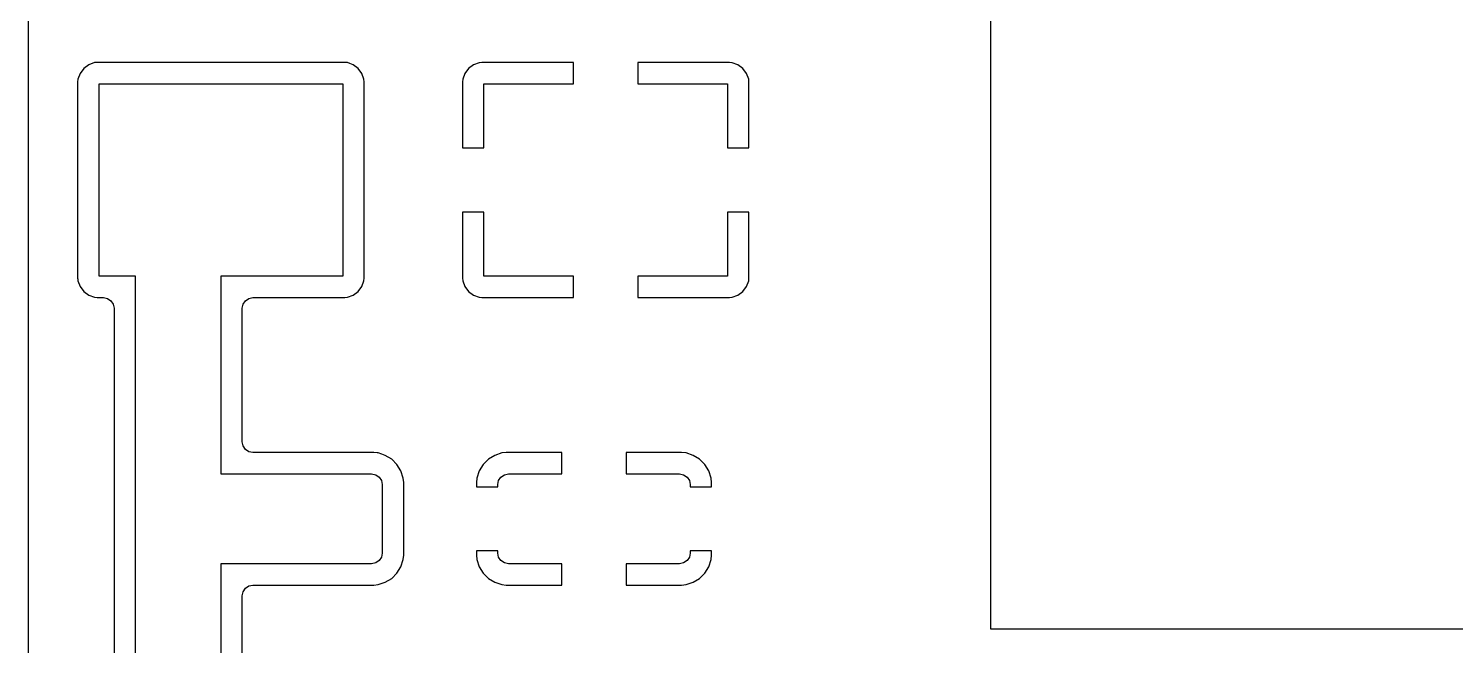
# Model space of a CAD drawing. Header units: millimetres. Extents: x 112.5 to 178.5, y -147 to -65.5.
# Drawn here: x 112.5 to 145.87, y -107.89 to -93.46 of the extents above; entities that cross this region are included whole.
import ezdxf

# ---------------------------------------------------------------- set-up
doc = ezdxf.new("R2010")
doc.units = ezdxf.units.MM
doc.layers.add('B.Cu', color=153, linetype='CONTINUOUS', true_color=0x4d7fc4)

msp = doc.modelspace()

# ---------------------------------------------------------------- linework, layer by layer
at = {"layer": 'B.Cu', "linetype": 'CONTINUOUS'}
for p, q in [((112.5005, -94.702123), (112.5005, -65.7495)), ((135, -65.7495), (135, -107.5)), ((113.792453, -94.392455), (113.706204, -94.507669)), ((113.792455, -94.392453), (113.792453, -94.392455)), ((113.90767, -94.306203), (113.792455, -94.392453)), ((114.042515, -94.255909), (113.90767, -94.306203)), ((114.042519, -94.255908), (114.042515, -94.255909)), ((114.089314, -94.250878), (114.042519, -94.255908)), ((114.102128, -94.249501), (114.089314, -94.250878)), ((114.10213, -94.2495), (114.102128, -94.249501)), ((114.102134, -94.2495), (114.10213, -94.2495)), ((119.897873, -94.2495), (114.102134, -94.2495)), ((119.957481, -94.255908), (119.897873, -94.2495)), ((120.012117, -94.276286), (119.957481, -94.255908)), ((120.092331, -94.306204), (120.012117, -94.276286)), ((120.207546, -94.392454), (120.092331, -94.306204)), ((120.293796, -94.507669), (120.207546, -94.392454)), ((122.79281, -94.392812), (122.706646, -94.507912)), ((122.792812, -94.39281), (122.79281, -94.392812)), ((122.907912, -94.306646), (122.792812, -94.39281)), ((123.042621, -94.256403), (122.907912, -94.306646)), ((123.042628, -94.256401), (123.042621, -94.256403)), ((123.102167, -94.25), (123.042628, -94.256401)), ((125.249999, -94.25), (123.102167, -94.25)), ((125.25, -94.250001), (125.249999, -94.25)), ((125.25, -94.75), (125.25, -94.250001)), ((126.750001, -94.25), (126.75, -94.250001)), ((126.75, -94.250001), (126.75, -94.75)), ((128.897832, -94.25), (126.750001, -94.25)), ((128.957371, -94.256401), (128.897832, -94.25)), ((128.957378, -94.256403), (128.957371, -94.256401)), ((129.092087, -94.306646), (128.957378, -94.256403)), ((129.207187, -94.39281), (129.092087, -94.306646)), ((129.207189, -94.392812), (129.207187, -94.39281)), ((129.293353, -94.507912), (129.207189, -94.392812)), ((112.5005, -138.768703), (112.5005, -94.702123)), ((113.655908, -94.642518), (113.6495, -94.702123)), ((113.6495, -94.702123), (113.6495, -99.297865)), ((113.706204, -94.507669), (113.655908, -94.642518)), ((114.15, -99.25), (114.15, -94.75)), ((114.15, -94.75), (119.85, -94.75)), ((119.85, -94.75), (119.85, -99.25)), ((120.344091, -94.642517), (120.293796, -94.507669)), ((120.350499, -94.702128), (120.344091, -94.642517)), ((120.350499, -94.702134), (120.350499, -94.702128)), ((120.350499, -94.702167), (120.350499, -94.702134)), ((120.350499, -96.25), (120.350499, -94.702167)), ((122.656401, -94.642628), (122.65, -94.702167)), ((122.65, -94.702167), (122.65, -96.249999)), ((122.656403, -94.642621), (122.656401, -94.642628)), ((122.706646, -94.507912), (122.656403, -94.642621)), ((123.15, -96.25), (123.15, -94.75)), ((123.15, -94.75), (125.25, -94.75)), ((126.75, -94.75), (128.85, -94.75)), ((128.85, -94.75), (128.85, -96.25)), ((129.343596, -94.642621), (129.293353, -94.507912)), ((129.343598, -94.642628), (129.343596, -94.642621)), ((129.349999, -94.702167), (129.343598, -94.642628)), ((129.35, -94.702175), (129.349999, -94.702167)), ((129.35, -96.249999), (129.35, -94.702175)), ((120.350499, -97.750001), (120.350499, -96.25)), ((122.65, -96.249999), (122.650001, -96.25)), ((122.650001, -96.25), (123.15, -96.25)), ((128.85, -96.25), (129.349999, -96.25)), ((129.349999, -96.25), (129.35, -96.249999)), ((120.3505, -99.297873), (120.350499, -97.750001)), ((122.650001, -97.75), (122.65, -97.750001)), ((122.65, -97.750001), (122.65, -99.297832)), ((123.15, -97.75), (122.650001, -97.75)), ((123.15, -99.25), (123.15, -97.75)), ((129.349999, -97.75), (128.85, -97.75)), ((128.85, -97.75), (128.85, -99.25)), ((129.35, -97.750001), (129.349999, -97.75)), ((129.35, -99.297825), (129.35, -97.750001)), ((113.6495, -99.297865), (113.6495, -99.297868)), ((113.6495, -99.297868), (113.649501, -99.297872)), ((113.649501, -99.297872), (113.651567, -99.317093)), ((113.651567, -99.317093), (113.655908, -99.35748)), ((113.655908, -99.35748), (113.655909, -99.357483)), ((113.655909, -99.357483), (113.706204, -99.492331)), ((115, -99.25), (114.15, -99.25)), ((115, -115.35), (115, -99.25)), ((119.85, -99.25), (117, -99.25)), ((117, -99.25), (117, -103.875)), ((120.293796, -99.492331), (120.344091, -99.357483)), ((120.344091, -99.357483), (120.3505, -99.297873)), ((122.65, -99.297832), (122.656401, -99.357371)), ((122.656401, -99.357371), (122.656403, -99.357378)), ((122.656403, -99.357378), (122.706646, -99.492087)), ((125.25, -99.25), (123.15, -99.25)), ((125.25, -99.749999), (125.25, -99.25)), ((128.85, -99.25), (126.75, -99.25)), ((126.75, -99.25), (126.75, -99.749999)), ((129.293353, -99.492087), (129.343596, -99.357378)), ((129.343596, -99.357378), (129.343598, -99.357371)), ((129.343598, -99.357371), (129.349999, -99.297832)), ((129.349999, -99.297832), (129.35, -99.297825)), ((113.706204, -99.492331), (113.792454, -99.607546)), ((113.792454, -99.607546), (113.907669, -99.693796)), ((113.907669, -99.693796), (114.042517, -99.744091)), ((114.042517, -99.744091), (114.102127, -99.7505)), ((114.102127, -99.7505), (114.250501, -99.750499)), ((114.250501, -99.750499), (114.345787, -99.769452)), ((114.345787, -99.769452), (114.426568, -99.823428)), ((117.57343, -99.823429), (117.654212, -99.769453)), ((117.654212, -99.769453), (117.7495, -99.750499)), ((117.7495, -99.750499), (119.897866, -99.750499)), ((119.897866, -99.750499), (119.897872, -99.750499)), ((119.897872, -99.750499), (119.957483, -99.744091)), ((119.957483, -99.744091), (120.092331, -99.693796)), ((120.092331, -99.693796), (120.207546, -99.607546)), ((120.207546, -99.607546), (120.293796, -99.492331)), ((122.706646, -99.492087), (122.79281, -99.607187)), ((122.79281, -99.607187), (122.792812, -99.607189)), ((122.792812, -99.607189), (122.907912, -99.693353)), ((122.907912, -99.693353), (123.042621, -99.743596)), ((123.042621, -99.743596), (123.042628, -99.743598)), ((123.042628, -99.743598), (123.102167, -99.749999)), ((123.102167, -99.749999), (123.102175, -99.75)), ((123.102175, -99.75), (125.249999, -99.75)), ((125.249999, -99.75), (125.25, -99.749999)), ((126.75, -99.749999), (126.750001, -99.75)), ((126.750001, -99.75), (128.897825, -99.75)), ((128.897825, -99.75), (128.897832, -99.749999)), ((128.897832, -99.749999), (128.957371, -99.743598)), ((128.957371, -99.743598), (128.957378, -99.743596)), ((128.957378, -99.743596), (129.092087, -99.693353)), ((129.092087, -99.693353), (129.207187, -99.607189)), ((129.207187, -99.607189), (129.207189, -99.607187)), ((129.207189, -99.607187), (129.293353, -99.492087)), ((114.426568, -99.823428), (114.480545, -99.904209)), ((114.480545, -99.904209), (114.4995, -99.999497)), ((114.4995, -99.999497), (114.4995, -115.468087)), ((117.5005, -99.999499), (117.519454, -99.904211)), ((117.5005, -103.1255), (117.5005, -99.999499)), ((117.519454, -99.904211), (117.57343, -99.823429)), ((117.519454, -103.220788), (117.5005, -103.1255)), ((117.57343, -103.30157), (117.519454, -103.220788)), ((117.654212, -103.355546), (117.57343, -103.30157)), ((117.7495, -103.3745), (117.654212, -103.355546)), ((120.575008, -103.3745), (117.7495, -103.3745)), ((120.575012, -103.3745), (120.575008, -103.3745)), ((120.657239, -103.3829), (120.575012, -103.3745)), ((120.677797, -103.385001), (120.657239, -103.3829)), ((120.761065, -103.412593), (120.677797, -103.385001)), ((120.844335, -103.440186), (120.761065, -103.412593)), ((120.993655, -103.532289), (120.844334, -103.440186)), ((120.844334, -103.440186), (120.844335, -103.440186)), ((123.405879, -103.440641), (123.256659, -103.532681)), ((123.40588, -103.44064), (123.405879, -103.440641)), ((123.572299, -103.385495), (123.40588, -103.44064)), ((123.572306, -103.385494), (123.572299, -103.385495)), ((123.675019, -103.375), (123.572306, -103.385494)), ((124.974999, -103.375), (123.675019, -103.375)), ((124.975, -103.375001), (124.974999, -103.375)), ((124.975, -103.875), (124.975, -103.375001)), ((126.475001, -103.375), (126.475, -103.375001)), ((126.475, -103.375001), (126.475, -103.875)), ((127.77498, -103.375), (126.475001, -103.375)), ((127.877693, -103.385494), (127.77498, -103.375)), ((127.8777, -103.385495), (127.877693, -103.385494)), ((128.044119, -103.44064), (127.8777, -103.385495)), ((128.04412, -103.440641), (128.044119, -103.44064)), ((128.19334, -103.532681), (128.04412, -103.440641)), ((121.117711, -103.656345), (120.993655, -103.532289)), ((121.209814, -103.805666), (121.117711, -103.656345)), ((123.132681, -103.656659), (123.040641, -103.805879)), ((123.132684, -103.656655), (123.132681, -103.656659)), ((123.256655, -103.532684), (123.132684, -103.656655)), ((123.256659, -103.532681), (123.256655, -103.532684)), ((128.193344, -103.532684), (128.19334, -103.532681)), ((128.317315, -103.656655), (128.193344, -103.532684)), ((128.317318, -103.656659), (128.317315, -103.656655)), ((128.409358, -103.805879), (128.317318, -103.656659)), ((117, -103.875), (120.524999, -103.875)), ((120.524999, -103.875), (120.62067, -103.89403)), ((120.62067, -103.89403), (120.701776, -103.948224)), ((120.701776, -103.948224), (120.75597, -104.02933)), ((120.75597, -104.02933), (120.774999, -104.125002)), ((120.774999, -104.125002), (120.775, -105.724999)), ((121.264999, -103.972203), (121.209814, -103.805666)), ((121.2755, -104.074992), (121.264999, -103.972203)), ((121.2755, -104.075019), (121.2755, -104.074992)), ((121.2755, -105.675001), (121.2755, -104.075019)), ((122.985494, -103.972306), (122.975, -104.075019)), ((122.975, -104.075019), (122.975, -104.174999)), ((122.985495, -103.972299), (122.985494, -103.972306)), ((123.04064, -103.80588), (122.985495, -103.972299)), ((123.040641, -103.805879), (123.04064, -103.80588)), ((123.475, -104.125001), (123.49403, -104.02933)), ((123.475, -104.175), (123.475, -104.125001)), ((123.49403, -104.02933), (123.548224, -103.948224)), ((123.548224, -103.948224), (123.62933, -103.89403)), ((123.62933, -103.89403), (123.725002, -103.875001)), ((123.725002, -103.875001), (124.975, -103.875)), ((126.475, -103.875), (127.724999, -103.875)), ((127.724999, -103.875), (127.82067, -103.89403)), ((127.82067, -103.89403), (127.901776, -103.948224)), ((127.901776, -103.948224), (127.95597, -104.02933)), ((127.95597, -104.02933), (127.974999, -104.125002)), ((127.974999, -104.125002), (127.974999, -104.175)), ((128.409359, -103.80588), (128.409358, -103.805879)), ((128.464504, -103.972299), (128.409359, -103.80588)), ((128.464505, -103.972306), (128.464504, -103.972299)), ((128.474999, -104.075019), (128.464505, -103.972306)), ((128.475, -104.075029), (128.474999, -104.075019)), ((128.475, -104.174999), (128.475, -104.075029)), ((122.975, -104.174999), (122.975001, -104.175)), ((122.975001, -104.175), (123.475, -104.175)), ((127.974999, -104.175), (128.474999, -104.175)), ((128.474999, -104.175), (128.475, -104.174999)), ((120.775, -105.724999), (120.75597, -105.82067)), ((121.264999, -105.877797), (121.2755, -105.775008)), ((121.2755, -105.775008), (121.2755, -105.675001)), ((122.975001, -105.675), (122.975, -105.675001)), ((122.975, -105.675001), (122.975, -105.77498)), ((122.975, -105.77498), (122.985494, -105.877693)), ((123.475001, -105.675), (122.975001, -105.675)), ((123.475001, -105.724998), (123.475001, -105.675)), ((123.49403, -105.82067), (123.475001, -105.724998)), ((127.975, -105.724999), (127.95597, -105.82067)), ((128.474999, -105.675), (127.975, -105.675)), ((127.975, -105.675), (127.975, -105.724999)), ((128.464505, -105.877693), (128.474999, -105.77498)), ((128.475, -105.675001), (128.474999, -105.675)), ((128.474999, -105.77498), (128.475, -105.77497)), ((128.475, -105.77497), (128.475, -105.675001)), ((120.524998, -105.974999), (117, -105.974999)), ((117, -105.974999), (117, -114.935786)), ((120.62067, -105.95597), (120.524998, -105.974999)), ((120.701776, -105.901776), (120.62067, -105.95597)), ((120.75597, -105.82067), (120.701776, -105.901776)), ((121.117711, -106.193655), (121.209814, -106.044334)), ((121.209814, -106.044334), (121.264999, -105.877797)), ((122.985494, -105.877693), (122.985495, -105.8777)), ((122.985495, -105.8777), (123.04064, -106.044119)), ((123.04064, -106.044119), (123.040641, -106.04412)), ((123.040641, -106.04412), (123.132681, -106.19334)), ((123.548224, -105.901776), (123.49403, -105.82067)), ((123.62933, -105.95597), (123.548224, -105.901776)), ((123.725001, -105.975), (123.62933, -105.95597)), ((124.975, -105.974999), (123.725001, -105.975)), ((124.975, -106.474999), (124.975, -105.974999)), ((127.724998, -105.974999), (126.475, -105.974999)), ((126.475, -105.974999), (126.475, -106.474999)), ((127.82067, -105.95597), (127.724998, -105.974999)), ((127.901776, -105.901776), (127.82067, -105.95597)), ((127.95597, -105.82067), (127.901776, -105.901776)), ((128.317318, -106.19334), (128.409358, -106.04412)), ((128.409358, -106.04412), (128.409359, -106.044119)), ((128.409359, -106.044119), (128.464504, -105.8777)), ((128.464504, -105.8777), (128.464505, -105.877693)), ((120.677797, -106.464999), (120.844334, -106.409814)), ((120.844334, -106.409814), (120.993655, -106.317711)), ((120.993655, -106.317711), (121.117711, -106.193655)), ((123.132681, -106.19334), (123.132684, -106.193344)), ((123.132684, -106.193344), (123.256655, -106.317315)), ((123.256655, -106.317315), (123.256659, -106.317318)), ((123.256659, -106.317318), (123.405879, -106.409358)), ((123.405879, -106.409358), (123.40588, -106.409359)), ((123.40588, -106.409359), (123.572299, -106.464504)), ((127.8777, -106.464504), (128.044119, -106.409359)), ((128.044119, -106.409359), (128.04412, -106.409358)), ((128.04412, -106.409358), (128.19334, -106.317318)), ((128.19334, -106.317318), (128.193344, -106.317315)), ((128.193344, -106.317315), (128.317315, -106.193344)), ((128.317315, -106.193344), (128.317318, -106.19334)), ((117.5005, -106.7245), (117.519454, -106.629212)), ((117.5005, -111.825033), (117.5005, -106.7245)), ((117.519454, -106.629212), (117.57343, -106.54843)), ((117.57343, -106.54843), (117.654212, -106.494454)), ((117.654212, -106.494454), (117.7495, -106.4755)), ((117.7495, -106.4755), (120.574999, -106.4755)), ((120.574999, -106.4755), (120.575008, -106.4755)), ((120.575008, -106.4755), (120.677797, -106.464999)), ((123.572299, -106.464504), (123.572306, -106.464505)), ((123.572306, -106.464505), (123.675019, -106.474999)), ((123.675019, -106.474999), (123.67503, -106.475)), ((123.67503, -106.475), (124.974999, -106.475)), ((124.974999, -106.475), (124.975, -106.474999)), ((126.475, -106.474999), (126.475001, -106.475)), ((126.475001, -106.475), (127.77497, -106.475)), ((127.77497, -106.475), (127.77498, -106.474999)), ((127.77498, -106.474999), (127.877693, -106.464505)), ((127.877693, -106.464505), (127.8777, -106.464504)), ((135, -107.5), (160.499999, -107.5))]:
    msp.add_line(p, q, dxfattribs=at)

doc.saveas('drawing.dxf')
